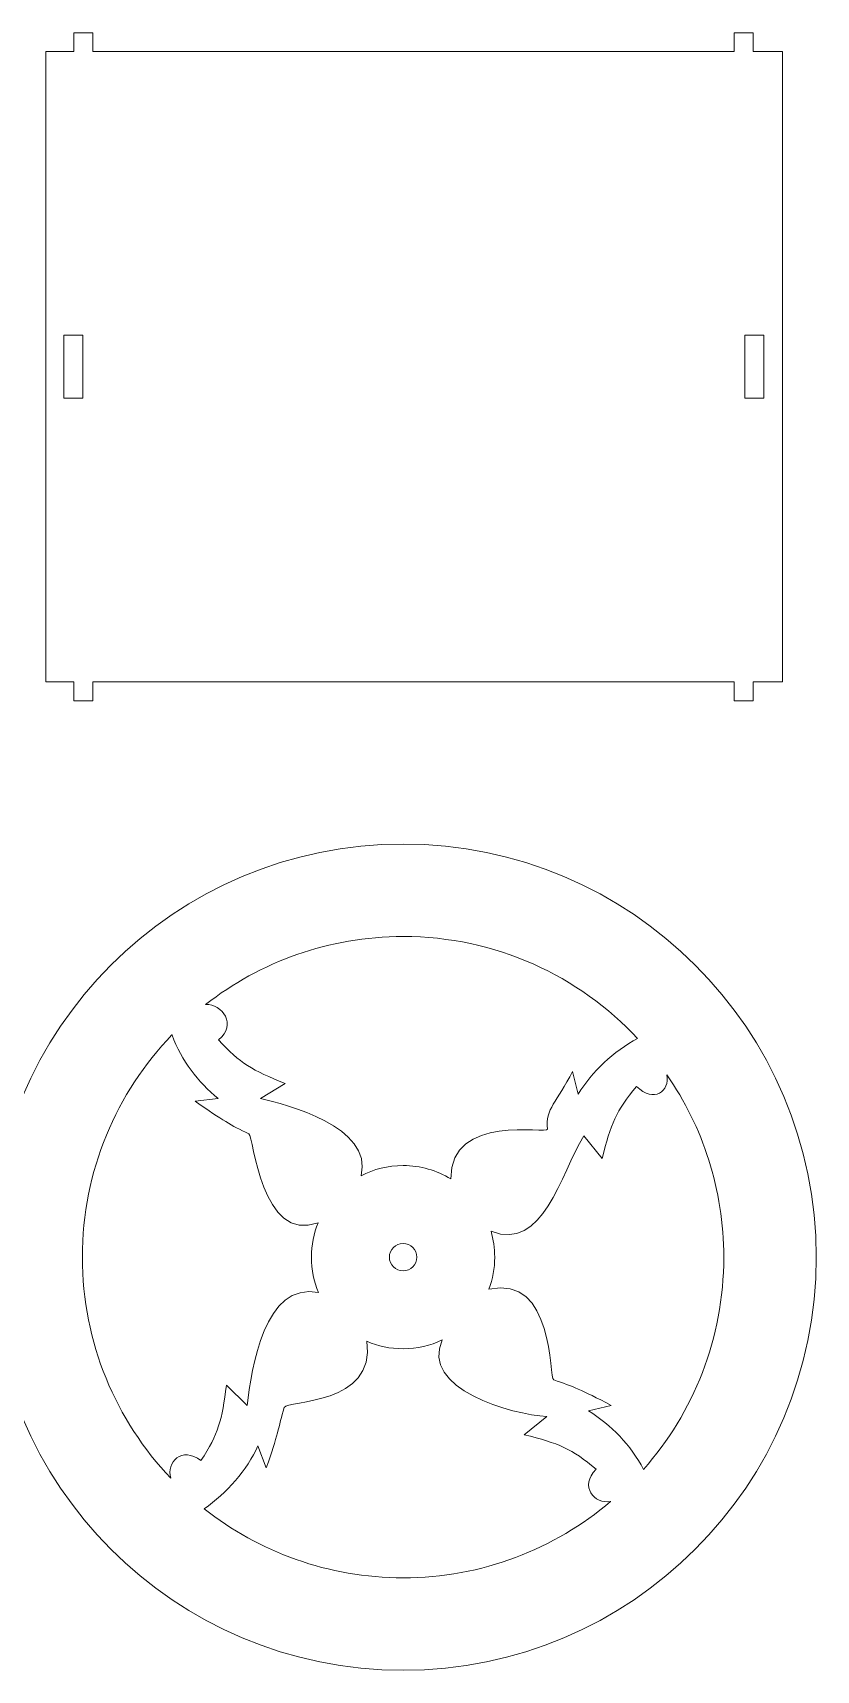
# Model space of a CAD drawing. Header units: centimetres. Extents: x -45.9 to 46.4, y -45.2 to 46.8.
# Drawn here: x -4.01 to 12.57, y -41.07 to -6.4 of the extents above; entities that cross this region are included whole.
import ezdxf

# ---------------------------------------------------------------- set-up
doc = ezdxf.new("R2010")
doc.units = ezdxf.units.CM
doc.header["$MEASUREMENT"] = 0
doc.layers.add('layer 1', color=7, linetype='Continuous')

msp = doc.modelspace()

# ---------------------------------------------------------------- linework, layer by layer
at = {"layer": 'layer 1', "color": 250, "lineweight": 9}
for points, knots in [([(10.83174, -6.79133), (10.83174, -6.79133), (-2.74285, -6.79133), (-2.74285, -6.79133), (-2.74285, -6.79133), (-2.74285, -6.79133), (-2.74285, -6.3967), (-2.74285, -6.3967), (-2.74285, -6.3967), (-2.74285, -6.3967), (-3.14335, -6.3967), (-3.14335, -6.3967), (-3.14335, -6.3967), (-3.14335, -6.3967), (-3.14335, -6.79133), (-3.14335, -6.79133), (-3.14335, -6.79133), (-3.14335, -6.79133), (-3.73943, -6.79133), (-3.73943, -6.79133), (-3.73943, -6.79133), (-3.73943, -6.79133), (-3.73943, -20.14137), (-3.73943, -20.14137), (-3.73943, -20.14137), (-3.73943, -20.14137), (-3.14282, -20.14137), (-3.14282, -20.14137), (-3.14282, -20.14137), (-3.14282, -20.14137), (-3.14282, -20.54161), (-3.14282, -20.54161), (-3.14282, -20.54161), (-3.14282, -20.54161), (-2.74231, -20.54161), (-2.74231, -20.54161), (-2.74231, -20.54161), (-2.74231, -20.54161), (-2.74231, -20.14137), (-2.74231, -20.14137), (-2.74231, -20.14137), (-2.74231, -20.14137), (10.83228, -20.14137), (10.83228, -20.14137), (10.83228, -20.14137), (10.83228, -20.14137), (10.83228, -20.54161), (10.83228, -20.54161), (10.83228, -20.54161), (10.83228, -20.54161), (11.23278, -20.54161), (11.23278, -20.54161), (11.23278, -20.54161), (11.23278, -20.54161), (11.23278, -20.14137), (11.23278, -20.14137), (11.23278, -20.14137), (11.23278, -20.14137), (11.85876, -20.14137), (11.85876, -20.14137), (11.85876, -20.14137), (11.85876, -20.14137), (11.85876, -6.79133), (11.85876, -6.79133), (11.85876, -6.79133), (11.85876, -6.79133), (11.23224, -6.79133), (11.23224, -6.79133), (11.23224, -6.79133), (11.23224, -6.79133), (11.23224, -6.3967), (11.23224, -6.3967), (11.23224, -6.3967), (11.23224, -6.3967), (10.83174, -6.3967), (10.83174, -6.3967), (10.83174, -6.3967), (10.83174, -6.3967), (10.83174, -6.79133), (10.83174, -6.79133)], [0, 0, 0, 0, 0.04761905, 0.04761905, 0.04761905, 0.04761905, 0.0952381, 0.0952381, 0.0952381, 0.0952381, 0.14285714, 0.14285714, 0.14285714, 0.14285714, 0.19047619, 0.19047619, 0.19047619, 0.19047619, 0.23809524, 0.23809524, 0.23809524, 0.23809524, 0.28571429, 0.28571429, 0.28571429, 0.28571429, 0.33333333, 0.33333333, 0.33333333, 0.33333333, 0.38095238, 0.38095238, 0.38095238, 0.38095238, 0.42857143, 0.42857143, 0.42857143, 0.42857143, 0.47619048, 0.47619048, 0.47619048, 0.47619048, 0.52380952, 0.52380952, 0.52380952, 0.52380952, 0.57142857, 0.57142857, 0.57142857, 0.57142857, 0.61904762, 0.61904762, 0.61904762, 0.61904762, 0.66666667, 0.66666667, 0.66666667, 0.66666667, 0.71428571, 0.71428571, 0.71428571, 0.71428571, 0.76190476, 0.76190476, 0.76190476, 0.76190476, 0.80952381, 0.80952381, 0.80952381, 0.80952381, 0.85714286, 0.85714286, 0.85714286, 0.85714286, 0.9047619, 0.9047619, 0.9047619, 0.9047619, 1, 1, 1, 1]), ([(-3.35481, -14.13372), (-3.35481, -14.13372), (-3.35481, -12.79872), (-3.35481, -12.79872), (-3.35481, -12.79872), (-3.35481, -12.79872), (-2.95431, -12.79872), (-2.95431, -12.79872), (-2.95431, -12.79872), (-2.95431, -12.79872), (-2.95431, -14.13372), (-2.95431, -14.13372), (-2.95431, -14.13372), (-2.95431, -14.13372), (-3.35481, -14.13372), (-3.35481, -14.13372)], [0, 0, 0, 0, 0.2, 0.2, 0.2, 0.2, 0.4, 0.4, 0.4, 0.4, 0.6, 0.6, 0.6, 0.6, 1, 1, 1, 1]), ([(11.05963, -14.13639), (11.05963, -14.13639), (11.05963, -12.80139), (11.05963, -12.80139), (11.05963, -12.80139), (11.05963, -12.80139), (11.46013, -12.80139), (11.46013, -12.80139), (11.46013, -12.80139), (11.46013, -12.80139), (11.46013, -14.13639), (11.46013, -14.13639), (11.46013, -14.13639), (11.46013, -14.13639), (11.05963, -14.13639), (11.05963, -14.13639)], [0, 0, 0, 0, 0.2, 0.2, 0.2, 0.2, 0.4, 0.4, 0.4, 0.4, 0.6, 0.6, 0.6, 0.6, 1, 1, 1, 1]), ([(3.82511, -41.0653), (8.65515, -41.0653), (12.57072, -37.14973), (12.57072, -32.31955), (12.57072, -32.31955), (12.57085, -27.4895), (8.65515, -23.5738), (3.82511, -23.5738), (3.82511, -23.5738), (-1.00507, -23.5738), (-4.92064, -27.4895), (-4.92064, -32.31955), (-4.92064, -32.31955), (-4.92064, -37.1496), (-1.00507, -41.0653), (3.82511, -41.0653)], [0, 0, 0, 0, 0.2, 0.2, 0.2, 0.2, 0.4, 0.4, 0.4, 0.4, 0.6, 0.6, 0.6, 0.6, 1, 1, 1, 1]), ([(6.8804, -29.60736), (6.89308, -29.72377), (4.82783, -29.26159), (4.8333, -30.66241), (4.8333, -30.66241), (4.53947, -30.48325), (4.19424, -30.37992), (3.82511, -30.37992), (3.82511, -30.37992), (3.50497, -30.37992), (3.20299, -30.45749), (2.93679, -30.59486), (2.93679, -30.59486), (3.19472, -29.55663), (1.34761, -29.08791), (0.80319, -28.96001), (0.80319, -28.96001), (0.80319, -28.96001), (1.33132, -28.64055), (1.33132, -28.64055), (1.33132, -28.64055), (0.62991, -28.36594), (0.37546, -28.22069), (-0.08138, -27.71699), (-0.08138, -27.71699), (0.32152, -27.40433), (-0.00462, -26.95337), (-0.35466, -26.97046), (-0.35466, -26.97046), (0.79758, -26.06866), (2.24873, -25.53105), (3.82511, -25.53105), (3.82511, -25.53105), (5.78463, -25.53105), (7.55057, -26.36183), (8.78985, -27.69016), (8.78985, -27.69016), (8.28122, -27.95742), (7.82385, -28.39304), (7.53362, -28.86656), (7.53362, -28.86656), (7.53362, -28.86656), (7.414, -28.38823), (7.414, -28.38823), (7.414, -28.38823), (7.08118, -29.03651), (6.83327, -29.17588), (6.8804, -29.60736)], [0, 0, 0, 0, 0.07692308, 0.07692308, 0.07692308, 0.07692308, 0.15384615, 0.15384615, 0.15384615, 0.15384615, 0.23076923, 0.23076923, 0.23076923, 0.23076923, 0.30769231, 0.30769231, 0.30769231, 0.30769231, 0.38461538, 0.38461538, 0.38461538, 0.38461538, 0.46153846, 0.46153846, 0.46153846, 0.46153846, 0.53846154, 0.53846154, 0.53846154, 0.53846154, 0.61538462, 0.61538462, 0.61538462, 0.61538462, 0.69230769, 0.69230769, 0.69230769, 0.69230769, 0.76923077, 0.76923077, 0.76923077, 0.76923077, 0.84615385, 0.84615385, 0.84615385, 0.84615385, 1, 1, 1, 1]), ([(-0.45465, -36.62601), (-0.85876, -36.31482), (-1.19718, -36.66432), (-1.09265, -36.99887), (-1.09265, -36.99887), (-2.25183, -35.78095), (-2.96339, -34.13315), (-2.96339, -32.31955), (-2.96339, -32.31955), (-2.96339, -30.49326), (-2.24195, -28.83519), (-1.06849, -27.61486), (-1.06849, -27.61486), (-1.06849, -27.61486), (-1.06622, -27.61246), (-1.06622, -27.61246), (-1.06622, -27.61246), (-1.06622, -27.61246), (-1.06368, -27.61953), (-1.06368, -27.61953), (-1.06368, -27.61953), (-0.8665, -28.15914), (-0.51686, -28.61171), (-0.08619, -28.96242), (-0.08619, -28.96242), (-0.08619, -28.96242), (-0.57614, -29.01728), (-0.57614, -29.01728), (-0.57614, -29.01728), (0.02208, -29.43354), (0.16866, -29.52285), (0.56115, -29.70842), (0.56115, -29.70842), (0.6522, -29.7514), (0.82468, -32.04988), (2.02752, -31.58957), (2.02752, -31.58957), (1.93594, -31.81492), (1.88548, -32.06149), (1.88548, -32.31955), (1.88548, -32.31955), (1.88548, -32.58602), (1.93928, -32.83994), (2.0366, -33.07102), (2.0366, -33.07102), (0.89424, -32.82739), (0.61042, -34.67303), (0.52564, -35.45708), (0.52564, -35.45708), (0.52564, -35.45708), (0.08349, -35.02627), (0.08349, -35.02627), (0.08349, -35.02627), (-0.00569, -35.77427), (-0.08218, -36.05716), (-0.45465, -36.62601)], [0, 0, 0, 0, 0.06666667, 0.06666667, 0.06666667, 0.06666667, 0.13333333, 0.13333333, 0.13333333, 0.13333333, 0.2, 0.2, 0.2, 0.2, 0.26666667, 0.26666667, 0.26666667, 0.26666667, 0.33333333, 0.33333333, 0.33333333, 0.33333333, 0.4, 0.4, 0.4, 0.4, 0.46666667, 0.46666667, 0.46666667, 0.46666667, 0.53333333, 0.53333333, 0.53333333, 0.53333333, 0.6, 0.6, 0.6, 0.6, 0.66666667, 0.66666667, 0.66666667, 0.66666667, 0.73333333, 0.73333333, 0.73333333, 0.73333333, 0.8, 0.8, 0.8, 0.8, 0.86666667, 0.86666667, 0.86666667, 0.86666667, 1, 1, 1, 1]), ([(10.6136, -32.31955), (10.6136, -34.04232), (9.97137, -35.61553), (8.9135, -36.81275), (8.9135, -36.81275), (8.64744, -36.30515), (8.22416, -35.86562), (7.75256, -35.57509), (7.75256, -35.57509), (7.75256, -35.57509), (8.23116, -35.45668), (8.23116, -35.45668), (8.23116, -35.45668), (7.58368, -35.12212), (7.42655, -35.0527), (7.01336, -34.92001), (7.01336, -34.92001), (6.91751, -34.8893), (7.02671, -32.6764), (5.64285, -32.99747), (5.64285, -32.99747), (5.72161, -32.7864), (5.7646, -32.55798), (5.7646, -32.31955), (5.7646, -32.31955), (5.7646, -32.12931), (5.73723, -31.94535), (5.6861, -31.77153), (5.6861, -31.77153), (6.79522, -32.20501), (7.147, -30.57243), (7.6543, -29.74766), (7.6543, -29.74766), (7.6543, -29.74766), (8.04132, -30.22867), (8.04132, -30.22867), (8.04132, -30.22867), (8.22007, -29.49682), (8.33008, -29.22528), (8.76849, -28.70556), (8.76849, -28.70556), (9.13215, -29.06334), (9.47418, -28.80542), (9.41063, -28.46085), (9.41063, -28.46085), (10.16918, -29.55663), (10.6136, -30.88629), (10.6136, -32.31955)], [0, 0, 0, 0, 0.07692308, 0.07692308, 0.07692308, 0.07692308, 0.15384615, 0.15384615, 0.15384615, 0.15384615, 0.23076923, 0.23076923, 0.23076923, 0.23076923, 0.30769231, 0.30769231, 0.30769231, 0.30769231, 0.38461538, 0.38461538, 0.38461538, 0.38461538, 0.46153846, 0.46153846, 0.46153846, 0.46153846, 0.53846154, 0.53846154, 0.53846154, 0.53846154, 0.61538462, 0.61538462, 0.61538462, 0.61538462, 0.69230769, 0.69230769, 0.69230769, 0.69230769, 0.76923077, 0.76923077, 0.76923077, 0.76923077, 0.84615385, 0.84615385, 0.84615385, 0.84615385, 1, 1, 1, 1]), ([(3.82511, -32.02865), (3.98571, -32.02865), (4.116, -32.15882), (4.116, -32.31955), (4.116, -32.31955), (4.116, -32.48028), (3.98571, -32.61045), (3.82511, -32.61045), (3.82511, -32.61045), (3.66437, -32.61045), (3.53421, -32.48028), (3.53421, -32.31955), (3.53421, -32.31955), (3.53421, -32.15882), (3.66437, -32.02865), (3.82511, -32.02865)], [0, 0, 0, 0, 0.2, 0.2, 0.2, 0.2, 0.4, 0.4, 0.4, 0.4, 0.6, 0.6, 0.6, 0.6, 1, 1, 1, 1]), ([(4.65468, -34.07308), (4.17408, -35.09983), (6.13974, -35.65786), (6.87119, -35.69364), (6.87119, -35.69364), (6.87119, -35.69364), (6.38925, -36.07946), (6.38925, -36.07946), (6.38925, -36.07946), (7.12056, -36.25995), (7.39184, -36.37062), (7.91049, -36.81037), (7.91049, -36.81037), (7.5519, -37.17309), (7.8715, -37.55424), (8.2162, -37.49162), (8.2162, -37.49162), (8.2162, -37.49162), (8.22314, -37.49042), (8.22314, -37.49042), (8.22314, -37.49042), (8.22314, -37.49042), (8.21847, -37.49429), (8.21847, -37.49429), (8.21847, -37.49429), (7.03432, -38.50075), (5.50054, -39.10805), (3.82511, -39.10805), (3.82511, -39.10805), (2.23605, -39.10805), (0.77422, -38.56176), (-0.38243, -37.64675), (-0.38243, -37.64675), (0.09016, -37.32008), (0.52084, -36.82225), (0.75179, -36.31722), (0.75179, -36.31722), (0.75179, -36.31722), (0.92828, -36.77753), (0.92828, -36.77753), (0.92828, -36.77753), (1.18046, -36.09374), (1.18367, -35.91792), (1.31089, -35.503), (1.31089, -35.503), (1.35935, -35.34507), (3.26107, -35.46228), (3.05788, -34.10138), (3.05788, -34.10138), (3.29324, -34.20284), (3.55263, -34.25918), (3.82511, -34.25918), (3.82511, -34.25918), (4.12188, -34.25918), (4.40316, -34.19243), (4.65468, -34.07308)], [0, 0, 0, 0, 0.06666667, 0.06666667, 0.06666667, 0.06666667, 0.13333333, 0.13333333, 0.13333333, 0.13333333, 0.2, 0.2, 0.2, 0.2, 0.26666667, 0.26666667, 0.26666667, 0.26666667, 0.33333333, 0.33333333, 0.33333333, 0.33333333, 0.4, 0.4, 0.4, 0.4, 0.46666667, 0.46666667, 0.46666667, 0.46666667, 0.53333333, 0.53333333, 0.53333333, 0.53333333, 0.6, 0.6, 0.6, 0.6, 0.66666667, 0.66666667, 0.66666667, 0.66666667, 0.73333333, 0.73333333, 0.73333333, 0.73333333, 0.8, 0.8, 0.8, 0.8, 0.86666667, 0.86666667, 0.86666667, 0.86666667, 1, 1, 1, 1]), ([(8.9135, -36.81275), (8.91421, -36.81409), (8.91491, -36.81544), (8.91561, -36.81678), (8.91561, -36.81678), (8.91561, -36.81678), (8.91241, -36.81398), (8.91241, -36.81398), (8.91241, -36.81398), (8.91277, -36.81357), (8.91314, -36.81316), (8.9135, -36.81275)], [0, 0, 0, 0, 0.25, 0.25, 0.25, 0.25, 0.5, 0.5, 0.5, 0.5, 1, 1, 1, 1])]:
    msp.add_open_spline(points, degree=3, knots=knots, dxfattribs=at)
for points in [[(4.8333, -30.66241), (4.8333, -30.66241), (4.8333, -30.66241), (4.8333, -30.66241)], [(2.03647, -33.07102), (2.03647, -33.07102), (2.03647, -33.07102), (2.03647, -33.07102)], [(-1.09265, -36.99887), (-1.09265, -36.99887), (-1.09265, -36.99887), (-1.09265, -36.99887)], [(-0.38243, -37.64675), (-0.38243, -37.64675), (-0.38243, -37.64675), (-0.38243, -37.64675)]]:
    msp.add_open_spline(points, degree=3, dxfattribs=at)

doc.saveas('drawing.dxf')
